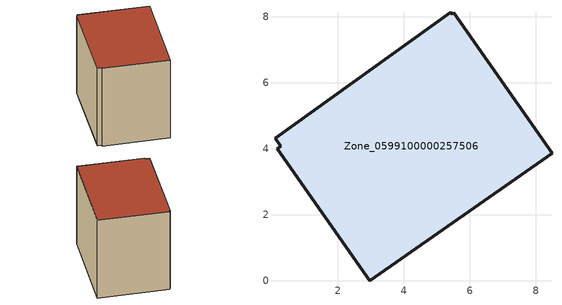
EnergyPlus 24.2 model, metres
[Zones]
Zone_0599100000257506
 floor ground (C_G): 8.49,3.87 2.97,0 0.17,4.01 0.27,4.08 0.1,4.32 5.42,8.14 5.46,8.09 5.52,8.13 z0
 wall outside (C_F): 2.97,0 8.49,3.87 5.52,8.13 5.46,8.09 5.42,8.14 0.1,4.32 0.27,4.08 0.17,4.01 2.97,0 z0:6.62
 roof outside (C_R): 5.46,8.09 5.42,8.14 0.1,4.32 0.27,4.08 0.17,4.01 2.97,0 8.49,3.87 5.52,8.13 z6.62
[BUILDING]
Pand.0599100000257506: North Axis=0; Terrain=City; Loads Convergence Tolerance Value=0.04; Temperature Convergence Tolerance Value=0.4; Solar Distribution=FullExterior; Maximum Number of Warmup Days=25; Minimum Number of Warmup Days=1
[Site:Location]
Rotterdam.The.Hague.AP_ZH_NLD Design_Conditions: Latitude=51.96; Longitude=4.45; Time Zone=1; Elevation=-4.5
[SITE:GROUNDTEMPERATURE:BUILDINGSURFACE]
18, 18, 18, 18, 18, 18, 18, 18, 18, 18, 18, 18
[MATERIAL] Thermal Absorptance=0.9; Solar Absorptance=0.7; Visible Absorptance=0.7
Name | Roughness | Thickness | Conductivity | Density | Specific Heat
G.TC.1946 | MediumSmooth | 0.15 | 1 | 540 | 1210
F.TC.1946 | Rough | 0.3 | 0.857143 | 1920 | 840
R.TC.1946 | MediumRough | 0.2 | 0.909091 | 1500 | 1000
[CONSTRUCTION]
C_G: G.TC.1946
C_F: F.TC.1946
C_R: R.TC.1946
[ZONE]
Zone_0599100000257506: Type=1; Multiplier=1; Ceiling Height=Autocalculate; Volume=Autocalculate; Floor Area=autocalculate; Part of Total Floor Area=Yes
[ZONEINFILTRATION:DESIGNFLOWRATE]
Infil_Zone_0599100000257506: Zone or ZoneList or Space or SpaceList=Zone_0599100000257506; Schedule=AlwaysOn; Design Flow Rate Calculation Method=Flow/Area; Flow Rate per Floor Area=0.003; Constant Term Coefficient=1; Temperature Term Coefficient=0; Velocity Term Coefficient=0; Velocity Squared Term Coefficient=0
[HVACTEMPLATE:ZONE:IDEALLOADSAIRSYSTEM]
Zone_0599100000257506: Maximum Heating Supply Air Temperature=50; Minimum Cooling Supply Air Temperature=13; Maximum Heating Supply Air Humidity Ratio=0.0156; Minimum Cooling Supply Air Humidity Ratio=0.0077; Heating Limit=NoLimit; Cooling Limit=NoLimit; Dehumidification Control Type=ConstantSensibleHeatRatio; Cooling Sensible Heat Ratio=0.7; Dehumidification Setpoint=60; Humidification Control Type=None; Humidification Setpoint=30; Outdoor Air Method=None; Outdoor Air Flow Rate per Person=0.00944; Outdoor Air Flow Rate per Zone Floor Area=0; Outdoor Air Flow Rate per Zone=0; Demand Controlled Ventilation Type=None; Outdoor Air Economizer Type=NoEconomizer; Heat Recovery Type=None; Sensible Heat Recovery Effectiveness=0.7; Latent Heat Recovery Effectiveness=0.65
[ZONECONTROL:THERMOSTAT]
ThermostatControl_Zone_0599100000257506: Zone or ZoneList=Zone_0599100000257506; Control Type Schedule=DualSetpointControlType; Control 1=Thermostat_Zone_0599100000257506; Temperature Difference Between Cutout And Setpoint=0
[THERMOSTATSETPOINT:DUALSETPOINT]
Thermostat_Zone_0599100000257506: Heating Setpoint Temperature Schedule=HeatingSetpoint_Zone_0599100000257506; Cooling Setpoint Temperature Schedule=CoolingSetpoint_Zone_0599100000257506
[SCHEDULE:COMPACT]
HeatingSetpoint_Zone_0599100000257506: Through: 12/31, For: AllDays, Until: 24:00, 21
CoolingSetpoint_Zone_0599100000257506: Through: 12/31, For: AllDays, Until: 24:00, 24
DualSetpointControlType: Through: 12/31, For: AllDays, Until: 24:00, 4
AlwaysOn: Through: 12/31, For: AllDays, Until: 24:00, 1
